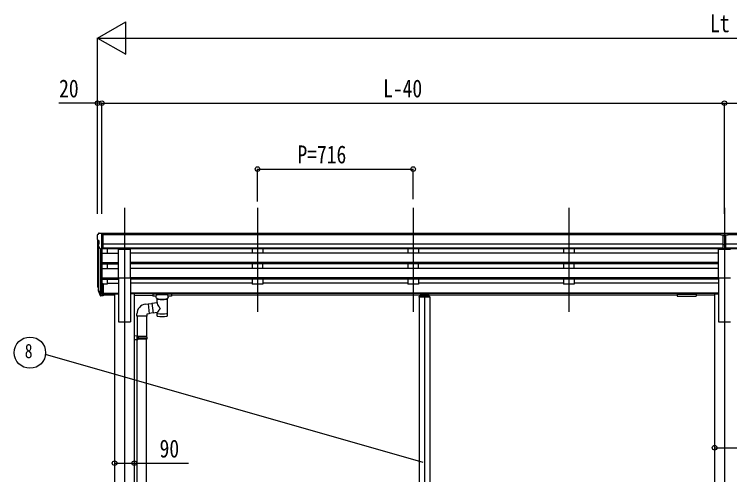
# Model space of a CAD drawing. Units: millimetres, scale not verified. Extents: x -10512 to 10512, y -7425 to 7425.
# Drawn here: x -5080 to -1789, y -2335 to -216 of the extents above; entities that cross this region are included whole.
import ezdxf
from ezdxf.enums import TextEntityAlignment as Align

# ---------------------------------------------------------------- set-up
doc = ezdxf.new("R2010")
doc.units = ezdxf.units.MM
doc.header["$LTSCALE"] = 30
for name, color, linetype in [('0-3_YKK_12', 2, 'Continuous'), ('0-4_YKK_13', 4, 'Continuous'), ('0-5_YKK_A1', 4, 'Continuous'), ('0-6_YKK_D', 6, 'Continuous')]:
    doc.layers.add(name, color=color, linetype=linetype)
doc.styles.add('ＭＳ ゴシック', font='')
doc.styles.get('ＭＳ ゴシック').set_extended_font_data('MS Gothic')

msp = doc.modelspace()

# ---------------------------------------------------------------- linework, layer by layer
at = {"layer": '0-3_YKK_12'}
for p, q in [((-4572.92, -1106.91), (-4572.92, -4281.31)), ((-3960.92, -1106.91), (-3960.92, -1584.43)), ((-3244.92, -1106.91), (-3244.92, -1584.43)), ((-2528.92, -1106.91), (-2528.92, -1584.43)), ((-1812.92, -1106.91), (-1812.92, -4281.31)), ((-3192.92, -1511.32), (-3192.92, -3938.18))]:
    msp.add_line(p, q, dxfattribs=at)
at = {"layer": '0-4_YKK_13'}
for p, q in [((-4698.92, -1232.67), (-4698.92, -1233.3)), ((-4692.01, -1223.86), (-4696.08, -1229.67)), ((-4688.92, -1223.3), (-4691.26, -1223.44)), ((-4688.92, -1223.3), (-4670.42, -1223.3)), ((-4676.92, -1296.28), (-4676.92, -1223.3)), ((-4670.42, -1223.3), (-4660.42, -1223.38)), ((-4670.42, -1295.28), (-4670.42, -1223.3)), ((-4660.42, -1224.9), (-4660.42, -1223.38)), ((-1829.42, -1231.33), (-1829.42, -1223.49)), ((-1829.42, -1231.33), (-1819.42, -1231.33)), ((-1812.92, -1232.15), (-1819.42, -1231.75)), ((-1819.42, -1233.33), (-1806.42, -1233.33)), ((-1806.42, -1231.81), (-1812.92, -1232.13)), ((-1806.42, -1294.96), (-1806.42, -1229.68)), ((-4696.39, -1254.48), (-4691.07, -1257.55)), ((-4684.55, -1294.47), (-4693.55, -1278.87)), ((-4690.92, -1257.81), (-4690.92, -1274.08)), ((-1819.42, -1274.85), (-1812.92, -1275.01)), ((-1812.92, -1275.01), (-1806.42, -1274.85)), ((-4676.92, -1296.28), (-4682.13, -1295.96)), ((-4670.42, -1295.28), (-4676.92, -1295.28)), ((-4600.42, -1428.74), (-4600.42, -1296.94)), ((-4600.42, -1296.94), (-4545.42, -1296.94)), ((-4545.42, -1428.74), (-4545.42, -1296.94)), ((-1840.42, -1428.74), (-1840.42, -1296.94)), ((-1840.42, -1296.94), (-1785.42, -1296.94)), ((-1819.42, -1293.89), (-1812.92, -1294.29)), ((-1812.92, -1294.29), (-1806.42, -1293.89)), ((-4600.42, -1428.74), (-4545.42, -1428.74)), ((-1840.42, -1428.74), (-1785.42, -1428.74)), ((-4695.83, -1471.21), (-4691.95, -1479.16)), ((-4695.23, -1469.83), (-4691.95, -1476.89)), ((-4676.92, -1457.02), (-4676.92, -1511.79)), ((-4670.42, -1457.02), (-4676.92, -1457.02)), ((-4670.42, -1457.02), (-4670.42, -1511.05)), ((-4693.52, -1482.48), (-4693.18, -1486.89)), ((-4693.18, -1486.89), (-4684.37, -1510.44)), ((-4692.56, -1486.32), (-4684.37, -1502.5)), ((-4683.36, -1501.37), (-4691.11, -1485.97)), ((-4676.92, -1502.05), (-4682.06, -1502.05)), ((-4676.92, -1503.86), (-4681.77, -1503.86)), ((-4676.92, -1511.79), (-4681.77, -1511.79)), ((-4670.42, -1497.15), (-4676.92, -1497.15)), ((-4670.42, -1502.03), (-4676.92, -1502.03)), ((-4670.42, -1511.05), (-4676.92, -1511.05)), ((-4442.92, -1501.6), (-4442.92, -1512.36)), ((-4357.92, -1500.93), (-4440.92, -1500.93)), ((-4357.92, -1503.11), (-4440.92, -1503.11)), ((-4426.42, -1513.02), (-4440.92, -1513.02)), ((-4426.42, -1519.83), (-4426.42, -1509.55)), ((-4372.42, -1519.83), (-4372.42, -1509.55)), ((-4357.92, -1513.02), (-4372.42, -1513.02)), ((-4355.92, -1501.6), (-4355.92, -1512.36)), ((-4355.92, -1501.79), (-4355.92, -1503.33)), ((-3215.42, -1510.85), (-3215.42, -1515.31)), ((-3212.92, -1508.28), (-3211.42, -1508.28)), ((-3212.92, -1510.79), (-3212.92, -1515.31)), ((-3212.92, -1510.79), (-3211.42, -1510.79)), ((-3212.92, -1512.68), (-3172.92, -1512.68)), ((-3174.42, -1502.36), (-3211.42, -1502.36)), ((-3211.42, -1502.36), (-3211.42, -1510.79)), ((-3211.42, -1504.85), (-3174.42, -1504.85)), ((-3208.82, -1507.28), (-3208.82, -1507.76)), ((-3205.37, -1509.17), (-3205.37, -1509.5)), ((-3203.41, -1508.84), (-3203.41, -1509.18)), ((-3202.92, -1507.93), (-3202.92, -1510.62)), ((-3202.43, -1508.84), (-3202.43, -1509.18)), ((-3200.47, -1509.5), (-3200.47, -1509.17)), ((-3197.02, -1507.28), (-3197.02, -1507.76)), ((-3188.82, -1507.28), (-3188.82, -1507.76)), ((-3185.37, -1509.17), (-3185.37, -1509.5)), ((-3183.41, -1508.84), (-3183.41, -1509.18)), ((-3182.92, -1507.93), (-3182.92, -1510.62)), ((-3182.43, -1508.84), (-3182.43, -1509.18)), ((-3180.47, -1509.5), (-3180.47, -1509.17)), ((-3177.02, -1507.28), (-3177.02, -1507.76)), ((-3174.42, -1502.36), (-3174.42, -1510.79)), ((-3174.42, -1508.28), (-3172.92, -1508.28)), ((-3174.42, -1510.79), (-3172.92, -1510.79)), ((-3172.92, -1510.79), (-3172.92, -1515.31)), ((-3170.42, -1515.31), (-3170.42, -1510.85)), ((-2029.92, -1501.6), (-2029.92, -1512.36)), ((-2029.92, -1501.6), (-2029.92, -1512.36)), ((-2029.92, -1501.79), (-2029.92, -1503.33)), ((-2029.92, -1501.79), (-2029.92, -1503.33)), ((-2027.92, -1500.93), (-1944.92, -1500.93)), ((-2027.92, -1503.11), (-1944.92, -1503.11)), ((-2027.92, -1513.02), (-1944.92, -1513.02)), ((-1942.92, -1501.6), (-1942.92, -1512.36)), ((-4447.55, -1545.81), (-4422.32, -1541.9)), ((-4447.55, -1545.81), (-4440.53, -1591.07)), ((-4422.32, -1541.9), (-4422.32, -1524.32)), ((-4376.52, -1524.33), (-4376.51, -1604.62)), ((-3218.42, -1516.81), (-3218.42, -1518.31)), ((-3167.42, -1518.31), (-3218.42, -1518.31)), ((-3168.92, -1515.31), (-3216.92, -1515.31)), ((-3167.42, -1516.81), (-3167.42, -1518.31)), ((-4476.29, -1549.84), (-4463.77, -1548.28)), ((-4447.26, -1547.69), (-4463.6, -1550.22)), ((-4515.69, -1605.85), (-4515.69, -1594.93)), ((-4469.69, -1605.85), (-4515.69, -1605.85)), ((-4513.72, -1605.85), (-4513.72, -1696.68)), ((-4471.72, -1605.85), (-4471.72, -1699.24)), ((-4440.82, -1589.19), (-4459.93, -1592.16)), ((-4422.32, -1588.25), (-4440.53, -1591.07)), ((-4422.34, -1604.62), (-4422.32, -1587.99)), ((-4511.72, -1696.74), (-4527.72, -1696.27)), ((-4527.72, -1696.27), (-4527.72, -1714.21)), ((-4511.72, -1698.74), (-4513.72, -1698.74)), ((-4470.72, -1699.24), (-4513.72, -1699.24)), ((-4469.72, -1701.24), (-4513.72, -1701.24)), ((-4469.72, -1709.24), (-4513.72, -1709.24)), ((-4470.72, -1711.24), (-4513.72, -1711.24)), ((-4511.72, -1698.74), (-4511.72, -1696.74)), ((-4509.25, -1701.24), (-4508.82, -1699.24)), ((-4471.72, -2558.49), (-4471.72, -1711.24)), ((-4469.72, -1701.24), (-4470.72, -1699.24)), ((-4469.72, -1709.24), (-4470.72, -1711.24)), ((-4469.72, -1701.24), (-4469.72, -1709.24)), ((-4511.72, -1713.74), (-4527.72, -1714.21)), ((-4513.72, -2555.93), (-4513.72, -1713.8)), ((-4511.72, -1713.74), (-4511.72, -1711.74))]:
    msp.add_line(p, q, dxfattribs=at)
for points in [[(-1829.42, -1223.49), (-1811.42, -1223.33), (-1796.42, -1223.46)], [(-1806.42, -1294.96), (-1812.92, -1295.35), (-1819.42, -1294.96), (-1819.42, -1229.62)], [(-1806.42, -1231.29), (-1796.42, -1231.2), (-1796.42, -1223.46)], [(-1806.42, -1275.95), (-1809.68, -1276.03), (-1812.92, -1276.11), (-1816.17, -1276.03), (-1819.42, -1275.95)], [(-4440.92, -1500.93), (-4441.28, -1500.94), (-4441.81, -1500.96), (-4442.26, -1501.01), (-4442.56, -1501.09), (-4442.73, -1501.19), (-4442.85, -1501.33), (-4442.92, -1501.51), (-4442.92, -1501.6)], [(-4440.92, -1513.02), (-4441.28, -1513.02), (-4441.81, -1512.99), (-4442.26, -1512.94), (-4442.56, -1512.86), (-4442.73, -1512.76), (-4442.85, -1512.63), (-4442.92, -1512.45), (-4442.92, -1512.36)], [(-4355.92, -1501.6), (-4355.96, -1501.4), (-4356.05, -1501.27), (-4356.14, -1501.17), (-4356.24, -1501.11), (-4356.37, -1501.07), (-4356.66, -1501), (-4357.15, -1500.96), (-4357.69, -1500.94), (-4357.92, -1500.93)], [(-4355.92, -1512.36), (-4355.96, -1512.55), (-4356.05, -1512.69), (-4356.14, -1512.78), (-4356.24, -1512.84), (-4356.37, -1512.89), (-4356.66, -1512.95), (-4357.15, -1513), (-4357.69, -1513.02), (-4357.92, -1513.02)], [(-3204.39, -1509.4), (-3204.2, -1509.43), (-3204.13, -1509.43), (-3204.02, -1509.43), (-3203.85, -1509.42), (-3203.7, -1509.39), (-3203.58, -1509.35), (-3203.49, -1509.3), (-3203.43, -1509.24)], [(-3202.42, -1509.24), (-3202.36, -1509.3), (-3202.27, -1509.35), (-3202.15, -1509.39), (-3202, -1509.42), (-3201.83, -1509.43), (-3201.72, -1509.43), (-3201.65, -1509.43), (-3201.45, -1509.4)], [(-3184.39, -1509.4), (-3184.2, -1509.43), (-3184.13, -1509.43), (-3184.02, -1509.43), (-3183.85, -1509.42), (-3183.7, -1509.39), (-3183.58, -1509.35), (-3183.49, -1509.3), (-3183.43, -1509.24)], [(-3182.42, -1509.24), (-3182.36, -1509.3), (-3182.27, -1509.35), (-3182.15, -1509.39), (-3182, -1509.42), (-3181.83, -1509.43), (-3181.72, -1509.43), (-3181.65, -1509.43), (-3181.45, -1509.4)], [(-2029.92, -1501.6), (-2029.89, -1501.4), (-2029.8, -1501.27), (-2029.7, -1501.17), (-2029.6, -1501.11), (-2029.48, -1501.07), (-2029.19, -1501), (-2028.7, -1500.96), (-2028.16, -1500.94), (-2027.92, -1500.93)], [(-2029.92, -1501.6), (-2029.89, -1501.4), (-2029.8, -1501.27), (-2029.7, -1501.17), (-2029.6, -1501.11), (-2029.48, -1501.07), (-2029.19, -1501), (-2028.7, -1500.96), (-2028.16, -1500.94), (-2027.92, -1500.93)], [(-2029.92, -1512.36), (-2029.89, -1512.55), (-2029.8, -1512.69), (-2029.7, -1512.78), (-2029.6, -1512.84), (-2029.48, -1512.89), (-2029.19, -1512.95), (-2028.7, -1513), (-2028.16, -1513.02), (-2027.92, -1513.02)], [(-2029.92, -1512.36), (-2029.89, -1512.55), (-2029.8, -1512.69), (-2029.7, -1512.78), (-2029.6, -1512.84), (-2029.48, -1512.89), (-2029.19, -1512.95), (-2028.7, -1513), (-2028.16, -1513.02), (-2027.92, -1513.02)], [(-1944.92, -1500.93), (-1944.57, -1500.94), (-1944.04, -1500.96), (-1943.59, -1501.01), (-1943.29, -1501.09), (-1943.12, -1501.19), (-1943, -1501.33), (-1942.93, -1501.51), (-1942.92, -1501.6)], [(-1944.92, -1513.02), (-1944.57, -1513.02), (-1944.04, -1512.99), (-1943.59, -1512.94), (-1943.29, -1512.86), (-1943.12, -1512.76), (-1943, -1512.63), (-1942.93, -1512.45), (-1942.92, -1512.36)], [(-4422.32, -1524.32), (-4422.56, -1524.23), (-4423.91, -1523.49), (-4425.03, -1522.64), (-4425.78, -1521.78), (-4426.24, -1520.88), (-4426.41, -1519.99)], [(-4372.46, -1519.77), (-4372.44, -1520.13), (-4372.69, -1521.09), (-4373.21, -1521.97), (-4374.01, -1522.81), (-4375.12, -1523.61), (-4376.52, -1524.33)], [(-4463.77, -1548.28), (-4459.76, -1594.1), (-4469.69, -1595.85), (-4469.69, -1605.85)], [(-4511.72, -1711.74), (-4513.72, -1711.74), (-4513.72, -1698.74)], [(-4509.25, -1701.24), (-4509.25, -1709.24), (-4508.82, -1711.24)]]:
    msp.add_lwpolyline(points, dxfattribs=at)
for centre, radius, start, end in [((-4695.92, -1232.67), 3, 93, 180), ((-4496.92, -1233.3), 202, 180, 184.94904), ((-4691.2, -1224.44), 1, 93.5, 145), ((-4692.02, -1250.11), 6.18, 185.7035, 224.99897), ((-4690.95, -1277.37), 3, 94.7167, 210), ((-4691.22, -1274.08), 0.3, 274.7167, 0), ((-4691.22, -1257.81), 0.3, 0, 60), ((-4681.95, -1292.97), 3, 210, 266.5), ((-4667.74, -1462.09), 29.53, 186.50806, 197.98144), ((-4666.34, -1460.33), 30.41, 187.1552, 198.19734), ((-3216.92, -1516.81), 1.5, 90, 180), ((-3168.92, -1516.81), 1.5, 0, 90), ((-4469.78, -1595.28), 45.91, 98.14944, 179.55845)]:
    msp.add_arc(centre, radius, start, end, dxfattribs=at)
for centre, major_axis, ratio, start_param, end_param in [((-1788.35, -1233.64), (24.57, -1.51), 0.121868, 3.1422238, 3.1491027), ((-4608.27, -1462.52), (-89.06, 1.43), 0.57596, 6.1962358, 6.3678173), ((-4609.06, -1455.85), (87.93, 4.42), 0.541684, 3.0659337, 3.2228513), ((-4692.21, -1482.48), (1.3, 0), 0.90356, 1.3700892, 3.347195), ((-4606.29, -1466.29), (-89.07, 0), 0.90356, 0.2056023, 0.2515348), ((-4607.01, -1462.43), (-88.05, 0), 0.90356, 0.2662965, 0.3003836), ((-4681.77, -1501.15), (-3, 0), 0.90356, 0.5235988, 1.5707963), ((-4681.77, -1509.08), (3, 0), 0.90356, 3.6651914, 4.712389), ((-4682.06, -1500.69), (-1.5, 0), 0.90356, 0.5235988, 1.5707963), ((-4440.92, -1503.33), (-2, 0), 0.109601, 4.712389, 6.2831853), ((-4399.42, -1509.55), (-27, 0), 0.122176, 3.1415927, 6.2831853), ((-4357.92, -1503.33), (-2, 0), 0.109601, 3.1415927, 4.712389), ((-3212.92, -1510.85), (0, 2.57), 0.97237, 6.2831853, 7.8539816), ((-3202.92, -1507.28), (5.9, 0), 0.342073, 0, 3.1415927), ((-3202.92, -1501.99), (8.02, 0), 0.939674, 4.4018361, 4.5279947), ((-3202.92, -1502.33), (8.02, 0), 0.939674, 4.4018361, 4.5279947), ((-3202.92, -1501.32), (8.02, 0), 0.939674, 4.6512338, 4.7735441), ((-3202.92, -1501.99), (-8.02, 0), 0.939674, 1.7551906, 1.8813492), ((-3202.92, -1502.33), (-8.02, 0), 0.939674, 1.7551906, 1.8813492), ((-3182.92, -1507.28), (5.9, 0), 0.342073, 0, 3.1415927), ((-3182.92, -1501.99), (8.02, 0), 0.939674, 4.4018361, 4.5279947), ((-3182.92, -1502.33), (8.02, 0), 0.939674, 4.4018361, 4.5279947), ((-3182.92, -1501.32), (8.02, 0), 0.939674, 4.6512338, 4.7735441), ((-3182.92, -1501.99), (-8.02, 0), 0.939674, 1.7551906, 1.8813492), ((-3182.92, -1502.33), (-8.02, 0), 0.939674, 1.7551906, 1.8813492), ((-3172.92, -1510.85), (0, 2.57), 0.97237, 4.712389, 6.2831853), ((-2027.92, -1503.33), (2, 0), 0.109601, 1.5707963, 3.1415927), ((-2027.92, -1503.33), (2, 0), 0.109601, 1.5707963, 3.1415927), ((-1944.92, -1503.33), (2, 0), 0.109601, 0, 1.5707963), ((-4410.42, -1519.83), (-16, 0), 0.361356, 0, 0.0194874), ((-4399.42, -1568.44), (22.81, -26.62), 0.234429, 3.1563334, 4.5976381), ((-4399.41, -1524.78), (-22.92, 0.42), 0.07247, 0.0008089, 1.5716053), ((-4399.41, -1526.41), (-22.92, 0.42), 0.07247, 0.0008089, 1.5716053), ((-4399.44, -1524.78), (22.91, 0.42), 0.072511, 4.711586, 6.2823824), ((-4399.44, -1526.41), (22.91, 0.42), 0.072511, 4.711586, 6.2823824), ((-4401.98, -1565.8), (-20.32, -22.25), 0.045535, 4.9756507, 6.2441899), ((-4399.42, -1604.62), (-22.92, 0), 0.101955, 6.2829723, 9.4248207), ((-4399.42, -1592.18), (-22.91, 0), 0.122865, 6.2831853, 9.424778)]:
    msp.add_ellipse(centre, major_axis=major_axis, ratio=ratio, start_param=start_param, end_param=end_param, dxfattribs=at)
for centre in [(-3202.92, -1507.76), (-3182.92, -1507.76)]:
    msp.add_ellipse(centre, major_axis=(5.9, 0), ratio=0.342073, dxfattribs=at)
at = {"layer": '0-5_YKK_A1'}
for p, q in [((-1829.42, -1224.9), (-4670.42, -1224.9)), ((-1829.42, -1230.12), (-4670.42, -1230.12)), ((-1806.42, -1230.12), (-1806.42, -1230.12)), ((1044.58, -1224.9), (-1796.42, -1224.9)), ((1044.58, -1230.12), (-1796.42, -1230.12)), ((-4696.92, -1253.87), (-4696.92, -1456.65)), ((-4691.95, -1281.64), (-4691.95, -1483.36)), ((-4676.92, -1264.4), (-4676.92, -1457.02)), ((-1819.42, -1273.65), (-4670.42, -1273.65)), ((1044.58, -1273.65), (-1806.42, -1273.65)), ((-4682.93, -1295.8), (-4682.93, -1501.8)), ((-4676.92, -1315.33), (-4600.42, -1315.33)), ((-1819.42, -1291.5), (-4670.42, -1291.5)), ((-1819.42, -1294.75), (-4670.42, -1294.75)), ((-4651.92, -1294.75), (-4651.92, -1315.33)), ((-1840.42, -1315.33), (-4545.42, -1315.33)), ((-3985.92, -1294.85), (-3985.92, -1315.33)), ((-3935.92, -1315.33), (-3985.92, -1315.33)), ((-3935.92, -1294.85), (-3935.92, -1315.33)), ((-3269.92, -1294.85), (-3269.92, -1315.33)), ((-3219.92, -1315.33), (-3269.92, -1315.33)), ((-3219.92, -1294.85), (-3219.92, -1315.33)), ((-2553.92, -1294.85), (-2553.92, -1315.33)), ((-2503.92, -1315.33), (-2553.92, -1315.33)), ((-2503.92, -1294.85), (-2503.92, -1315.33)), ((1044.58, -1291.5), (-1806.42, -1291.5)), ((1044.58, -1294.75), (-1806.42, -1294.75)), ((-4676.92, -1358.69), (-4600.42, -1358.69)), ((-4676.92, -1360.18), (-4600.42, -1360.18)), ((-4676.92, -1364.5), (-4600.42, -1364.5)), ((-4651.92, -1364.5), (-4651.92, -1385.43)), ((-1840.42, -1358.69), (-4545.42, -1358.69)), ((-1840.42, -1360.18), (-4545.42, -1360.18)), ((-1840.42, -1364.5), (-4545.42, -1364.5)), ((-3985.92, -1364.5), (-3985.92, -1385.43)), ((-3935.92, -1385.43), (-3935.92, -1364.5)), ((-3269.92, -1364.5), (-3269.92, -1385.43)), ((-3219.92, -1385.43), (-3219.92, -1364.5)), ((-2553.92, -1364.5), (-2553.92, -1385.43)), ((-2503.92, -1385.43), (-2503.92, -1364.5)), ((-4676.92, -1385.43), (-4600.42, -1385.43)), ((-1840.42, -1385.43), (-4545.42, -1385.43)), ((-3935.92, -1385.43), (-3985.92, -1385.43)), ((-3219.92, -1385.43), (-3269.92, -1385.43)), ((-2503.92, -1385.43), (-2553.92, -1385.43)), ((-4676.92, -1428.79), (-4600.42, -1428.79)), ((-4676.92, -1430.29), (-4600.42, -1430.29)), ((-4676.92, -1434.61), (-4600.42, -1434.61)), ((-4651.92, -1434.61), (-4651.92, -1457.65)), ((-4600.42, -1428.74), (-4600.42, -1631.31)), ((-4545.42, -1428.74), (-4545.42, -1631.31)), ((-1840.42, -1428.79), (-4545.42, -1428.79)), ((-1840.42, -1430.29), (-4545.42, -1430.29)), ((-1840.42, -1434.61), (-4545.42, -1434.61)), ((-3985.92, -1434.61), (-3985.92, -1457.65)), ((-3935.92, -1434.61), (-3935.92, -1457.65)), ((-3269.92, -1434.61), (-3269.92, -1457.65)), ((-3219.92, -1434.61), (-3219.92, -1457.65)), ((-2553.92, -1434.61), (-2553.92, -1457.65)), ((-2503.92, -1434.61), (-2503.92, -1457.65)), ((-1840.42, -1428.74), (-1840.42, -1631.31)), ((-4651.92, -1457.65), (-4670.42, -1457.65)), ((-4651.92, -1452.71), (-4600.42, -1452.71)), ((-3985.92, -1452.71), (-4545.42, -1452.71)), ((-3935.92, -1457.65), (-3985.92, -1457.65)), ((-3269.92, -1452.71), (-3935.92, -1452.71)), ((-3219.92, -1457.65), (-3269.92, -1457.65)), ((-2553.92, -1452.71), (-3219.92, -1452.71)), ((-2503.92, -1457.65), (-2553.92, -1457.65)), ((-1840.42, -1452.71), (-2503.92, -1452.71)), ((-4670.42, -1499.72), (-4600.42, -1499.72)), ((-4670.42, -1501.12), (-4600.42, -1501.12)), ((-4618.12, -1508.81), (-4670.42, -1508.81)), ((-4618.12, -1502.31), (-4618.12, -2604.31)), ((-4618.12, -1502.31), (-4600.42, -1502.31)), ((-1840.42, -1499.72), (-4545.42, -1499.72)), ((-1840.42, -1501.12), (-4545.42, -1501.12)), ((-4527.72, -1502.31), (-4545.42, -1502.31)), ((-4527.72, -1502.31), (-4527.72, -3631.31)), ((-4527.72, -1508.81), (-4442.92, -1508.81)), ((-2029.92, -1508.81), (-4355.92, -1508.81)), ((-1858.12, -1508.81), (-1942.92, -1508.81)), ((-1858.12, -1502.31), (-1858.12, -4131.31)), ((-1858.12, -1502.31), (-1840.42, -1502.31)), ((-3217.92, -1518.31), (-3217.92, -3881.31)), ((-3167.92, -1518.31), (-3167.92, -3881.31)), ((-4600.42, -1631.31), (-4545.42, -1631.31)), ((-1840.42, -1631.31), (-1785.42, -1631.31))]:
    msp.add_line(p, q, dxfattribs=at)
at = {"layer": '0-6_YKK_D'}
for p, q in [((-4696.92, -324.9), (-4567.02, -249.9)), ((-4567.02, -399.9), (-4567.02, -249.9)), ((-4696.92, -1134.47), (-4696.92, -323.9)), ((-4696.92, -324.9), (-4567.02, -399.9)), ((-4696.92, -324.9), (-4437.12, -324.9)), ((-4546.92, -324.9), (921.08, -324.9)), ((-4696.92, -1133.47), (-4696.92, -623.9)), ((-4676.92, -1134.47), (-4676.92, -623.9)), ((-4676.92, -1134.47), (-4676.92, -623.9)), ((-4676.92, -624.9), (-1812.92, -624.9)), ((-1812.92, -1134.47), (-1812.92, -623.9)), ((-1812.92, -1134.47), (-1812.92, -623.9)), ((-1812.92, -624.9), (1051.08, -624.9)), ((-3960.92, -1078.02), (-3960.92, -926.92)), ((-3960.92, -927.92), (-3244.92, -927.92)), ((-3244.92, -1066.89), (-3244.92, -926.92)), ((-3199.39, -2278.41), (-4936.03, -1781.04)), ((-1858.12, -2189.21), (-1858.12, -2211.86))]:
    msp.add_line(p, q, dxfattribs=at)
for points in [[(-4676.92, -624.9), (-4696.92, -624.9), (-4875.42, -624.9)], [(-1858.12, -2210.86), (-1767.72, -2210.86), (-1519.17, -2210.86)], [(-4618.12, -2281.74), (-4527.72, -2281.74), (-4277.92, -2281.74)]]:
    msp.add_lwpolyline(points, dxfattribs=at)
for centre, radius in [((-4696.92, -624.9), 10.62), ((-4676.92, -624.9), 10.62), ((-4676.92, -624.9), 10.62), ((-1812.92, -624.9), 10.62), ((-1812.92, -624.9), 10.62), ((-3960.92, -927.92), 10.62), ((-3244.92, -927.92), 10.62), ((-5007.6, -1773.16), 72), ((-1858.12, -2210.86), 10.62), ((-4618.12, -2281.74), 10.62), ((-4527.72, -2281.74), 10.62)]:
    msp.add_circle(centre, radius, dxfattribs=at)

# ---------------------------------------------------------------- texts
at = {"layer": '0-6_YKK_D', "style": 'ＭＳ ゴシック', "width": 0.8}
for s, height, p in [('Lt', 82.48, (-1878.92, -322.9)), ('20', 82.48, (-4873.42, -622.9)), ('L-40', 82.48, (-3382.92, -622.9)), ('P=716', 82.48, (-3776.92, -926.62)), ('8', 65.98, (-5031.6, -1818.16)), ('90', 82.48, (-4411.22, -2280.44))]:
    msp.add_text(s, height=height, dxfattribs=at).set_placement(p, align=Align.BOTTOM_LEFT)

doc.saveas('drawing.dxf')
